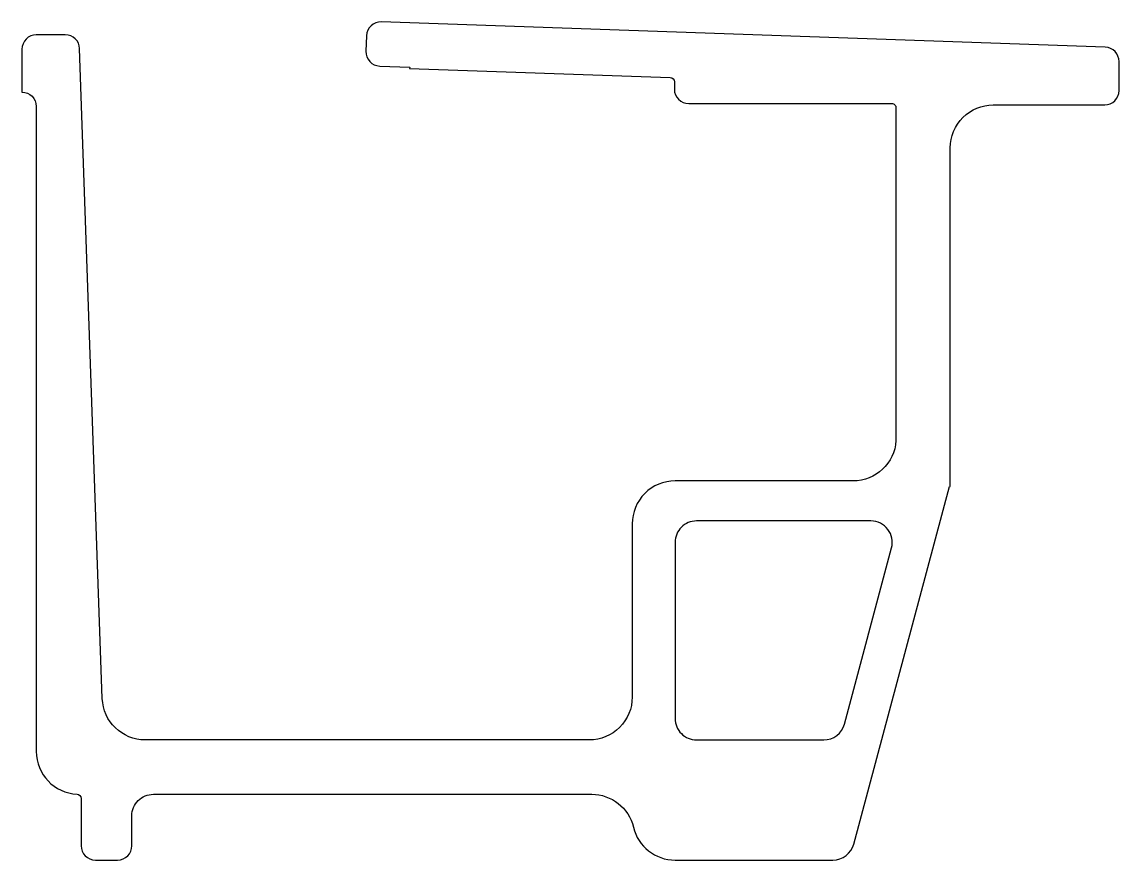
# Model space of a CAD drawing. Extents: x 201.2 to 278, y 212.6 to 271.2.
import ezdxf

# ---------------------------------------------------------------- set-up
doc = ezdxf.new("R2010")
doc.units = 0
doc.layers.add('ANA', color=220, linetype='CONTINUOUS')

msp = doc.modelspace()

# ---------------------------------------------------------------- linework, layer by layer
at = {"layer": 'ANA'}
for points in [[(262.375, 241.97, -0.395853), (259.375, 239.146), (246.925, 239.146, 0.414214), (243.925, 236.146), (243.925, 224.036, -0.414214), (240.925, 221.036), (209.864, 221.036, -0.404026), (206.866, 223.931), (205.279, 269.371, 0.404026), (204.28, 270.336), (202.245, 270.336, 0.414214), (201.245, 269.336), (201.245, 266.336, -0.414214), (202.245, 265.336), (202.245, 220.236, 0.400077), (205.1, 217.239, -0.400077), (205.385, 216.94), (205.385, 213.636, 0.414214), (206.385, 212.636), (207.935, 212.636, 0.414214), (208.935, 213.636), (208.935, 215.736, -0.414214), (210.435, 217.236), (241.091, 217.236, -0.346802), (244.008, 214.936, 0.346802), (246.925, 212.636), (257.968, 212.636, 0.339454), (259.417, 213.748), (266.121, 238.766), (266.175, 238.766), (266.175, 262.436, -0.414214), (269.175, 265.436), (276.975, 265.436, 0.414214), (277.975, 266.436), (277.975, 268.47, 0.404026), (277.01, 269.47), (226.375, 271.238, 0.414214), (225.341, 270.273), (225.303, 269.19, 0.414214), (226.267, 268.156), (228.366, 268.082), (228.362, 267.982), (246.586, 267.346, -0.404026), (246.875, 267.046), (246.875, 266.536, 0.414214), (247.875, 265.536), (262.075, 265.536, -0.414214), (262.375, 265.236)], [(248.425, 236.346, 0.414214), (246.925, 234.846), (246.925, 222.536, 0.414214), (248.425, 221.036), (257.32, 221.036, 0.339454), (258.769, 222.148), (262.068, 234.458, 0.493145), (260.619, 236.346)]]:
    msp.add_lwpolyline(points, format="xyb", close=True, dxfattribs=at)

doc.saveas('drawing.dxf')
